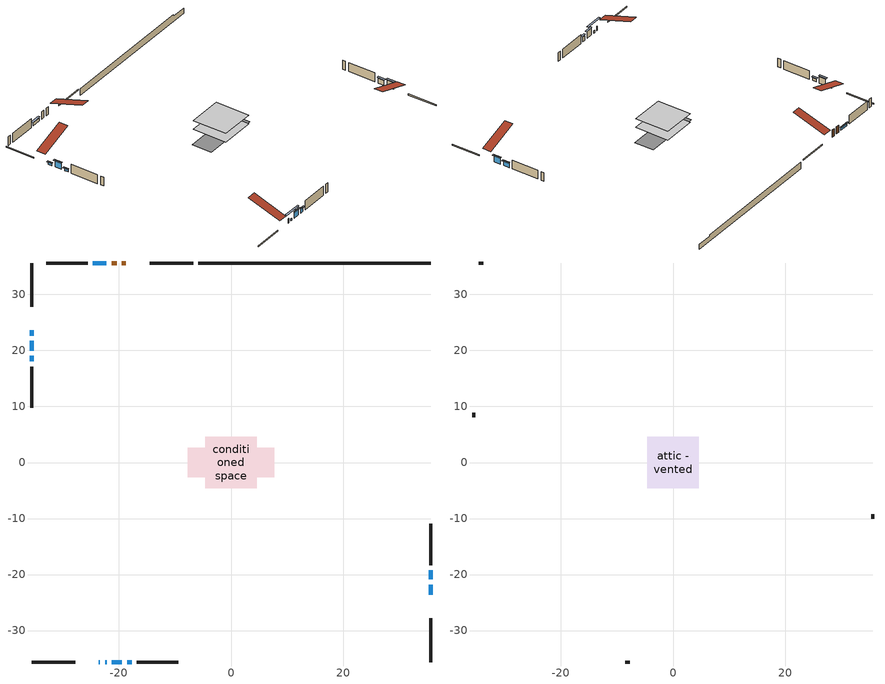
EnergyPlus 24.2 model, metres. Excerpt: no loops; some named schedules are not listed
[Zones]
conditioned space
 floor adiabatic (AdiabaticFloorConstruction): -4.61,-4.61 -4.61,4.61 4.61,4.61 4.61,-4.61 z0.61
 floor foundation (Slab1 construction): -7.71,-2.65 -7.71,2.65 7.71,2.65 7.71,-2.65 z-1.22
 wall outside (RimJoist1 construction): -6.77,35.61 -14.55,35.61 / -35.61,-35.61 -27.84,-35.61 / -35.61,35.61 -35.61,27.84 / 35.61,-35.61 35.61,-27.84 z0.61:0.91
 wall outside (AdiabaticWallConstruction 1): -18.77,35.61 -19.51,35.61 / -20.43,35.61 -21.3,35.61 z0.61:2.64
 wall outside (AdiabaticWallConstruction): -23.62,-35.61 -23.41,-35.61 z0.61:1.83; -35.61,23.62 -35.61,22.65 / -22.48,-35.61 -22.17,-35.61 z0.61:1.22; -35.61,21.72 -35.61,19.99 / -21.25,-35.61 -19.47,-35.61 z0.61:2.44; 35.61,-23.61 35.61,-21.78 z0.61:2.39; 35.61,-20.86 35.61,-19.23 / -18.54,-35.61 -17.72,-35.61 z0.61:1.93; -22.23,35.61 -24.67,35.61 z0.61:1.42; -35.61,19.06 -35.61,18.05 z0.61:1.37
 wall outside (Wall1 construction): -25.6,35.61 -32.94,35.61 / -16.8,-35.61 -9.45,-35.61 / -35.61,17.12 -35.61,9.77 / 35.61,-18.3 35.61,-10.95 z0.61:3.05
 wall foundation (FoundationWall1 construction): -5.85,35.61,-1.22 -5.85,35.61,0.61 31.46,35.61,0.61 31.46,35.61,0.14 35.61,35.61,0.14 35.61,35.61,-1.22
 window (WindowConstruction 8): -23.61,-35.61 -23.41,-35.61 z0.61:1.83
 window (WindowConstruction 6): -35.61,23.61 -35.61,22.65 z0.61:1.22
 window (WindowConstruction 7): -35.61,21.72 -35.61,19.99 z0.61:2.44
 window (WindowConstruction 9): -22.48,-35.61 -22.17,-35.61 z0.61:1.22
 window (WindowConstruction): 35.61,-23.61 35.61,-21.78 z0.61:2.39
 window (WindowConstruction 1): 35.61,-20.86 35.61,-19.23 z0.61:1.93
 window (WindowConstruction 2): -22.23,35.61 -24.67,35.61 z0.61:1.42
 window (WindowConstruction 3): -21.25,-35.61 -19.47,-35.61 z0.61:2.44
 window (WindowConstruction 4): -18.54,-35.61 -17.73,-35.61 z0.61:1.93
 window (WindowConstruction 5): -35.61,19.06 -35.61,18.05 z0.61:1.37
 door (Door): -18.77,35.61 -19.5,35.61 z0.61:2.64
 door (Door 1): -20.43,35.61 -21.3,35.61 z0.61:2.64
 ceiling adiabatic (AdiabaticFloorConstruction): 4.61,-4.61 4.61,4.61 -4.61,4.61 -4.61,-4.61 z0.61
attic - vented
 floor to conditioned space (Floor1 construction Reversed): -4.61,-4.61 -4.61,4.61 4.61,4.61 4.61,-4.61 z3.05
 wall outside (Wall2 construction): -33.87,35.61 -34.68,35.61 / -8.52,-35.61 -7.71,-35.61 / -35.61,8.84 -35.61,8.04 / 35.61,-10.03 35.61,-9.22 z0.61:3.05
 roof outside (Roof1 construction): -17.84,35.61,3.05 -17.84,26.63,6.04 -15.48,26.63,6.04 -15.48,35.61,3.05; -24.54,-35.61,3.05 -24.54,-26.63,6.04 -26.91,-26.63,6.04 -26.91,-35.61,3.05; -35.61,24.54,3.05 -26.63,24.54,6.04 -26.63,26.91,6.04 -35.61,26.91,3.05; 35.61,-24.54,3.05 26.63,-24.54,6.04 26.63,-26.91,6.04 35.61,-26.91,3.05
shading: -35.61,22.45 -35.61,23.81 -36.02,23.81 -36.02,22.45 z1.42; -35.61,19.79 -35.61,21.92 -36.02,21.92 -36.02,19.79 z2.64; -19.85,-35.61 -24.81,-35.61 -24.81,-36.02 -19.85,-36.02 z3.55; 35.61,-21.58 35.61,-23.81 36.02,-23.81 36.02,-21.58 z2.59; 35.61,-19.03 35.61,-21.06 36.02,-21.06 36.02,-19.03 z2.13; -24.87,35.61 -22.03,35.61 -22.03,36.02 -24.87,36.02 z1.62; -19.27,-35.61 -21.45,-35.61 -21.45,-36.02 -19.27,-36.02 z2.64; -17.52,-35.61 -18.74,-35.61 -18.74,-36.02 -17.52,-36.02 z2.13; -35.61,17.85 -35.61,19.26 -36.02,19.26 -36.02,17.85 z1.57
[Building]
Building 1: Terrain=Suburbs
[Site:Location]
Toronto City Centre_ON: Latitude {deg}=43.63; Longitude {deg}=-79.39; Time Zone {hr}=-5; Elevation {m}=77; Keep Site Location Information=Yes
[Site:GroundTemperature:Shallow]
5.01852, 3.26908, 3.12898, 3.95918, 7.29196, 10.6092, 13.4851, 15.3069, 15.4617, 13.9799, 11.1774, 7.9619
[Site:WaterMainsTemperature]
Calculation Method=Schedule; Temperature Schedule=mains temperature schedule
[Material] Roughness=Rough; Thermal Absorptance=0.9
Name | Thickness {m} | Conductivity {W/m-K} | Density {kg/m3} | Specific Heat {J/kg-K} | Solar Absorptance | Visible Absorptance
asphalt or fiberglass shingles | 0.00635 | 0.162714 | 1121.4 | 1465.45 | 0.4 | 0.4
ceiling loosefill ins | 0.169333 | 0.0480833 | 16.02 | 1046.75 | 0.7 | 0.7
ceiling stud and cavity | 0.1397 | 0.251862 | 65.682 | 1177.47 | 0.7 | 0.7
concrete 4.0 in. | 0.1016 | 1.803125 | 2242.8 | 837.4 | 0.7 | 0.7
concrete 8.0 in. | 0.2032 | 1.803125 | 2242.8 | 837.4 | 0.7 | 0.7
door material | 0.04445 | 0.188738 | 512.64 | 1214.23 | 0.7 | 0.7
exterior vertical ins | 0.00838945 | 0.029427 | 32.04 | 1214.23 | 0.7 | 0.7
floor covering | 0.0127 | 0.0433444 | 54.468 | 1339.84 | 0.6 | 0.6
floor rigid ins; wall rigid ins | 0.512978 | 0.029427 | 32.04 | 1214.23 | 0.7 | 0.7
floor stud and cavity | 0.1397 | 1.75129 | 37.0049 | 1207.88 | 0.7 | 0.7
furniture material conditioned space 1 | 0.1524 | 0.115458 | 640.8 | 1214.23 | 0.6 | 0.6
gypsum board | 0.0127 | 0.160291 | 801 | 837.4 | 0.6 | 0.6
gypsum board 1 | 0.0127 | 0.160291 | 801 | 837.4 | 0.7 | 0.7
osb sheathing 0.5 in. | 0.0127 | 0.115458 | 512.64 | 1214.23 | 0.7 | 0.7
osb sheathing 0.75 in. | 0.01905 | 0.115458 | 512.64 | 1214.23 | 0.7 | 0.7
rim joist stud and cavity | 0.0508 | 0.177588 | 50.32683 | 1063.81 | 0.6 | 0.6
wall stud and cavity | 0.1397 | 0.111745 | 139.0536 | 1170.24 | 0.7 | 0.7
wall stud and cavity 1 | 0.0889 | 6.9971 | 50.32683 | 1063.81 | 0.6 | 0.6
wall stud and cavity 2 | 0.0889 | 0.380278 | 52.3479 | 1209.89 | 0.7 | 0.7
wall stud and cavity 3 | 0.0889 | 0.391764 | 83.0341 | 1211.67 | 0.7 | 0.7
wood siding | 0.0254 | 0.102417 | 544.68 | 1172.36 | 0.4 | 0.4
wood siding 1 | 0.00254 | 0.102417 | 544.68 | 1172.36 | 0.4 | 0.4
wood siding 2; wood siding 3; wood siding 4 | 0.0254 | 0.102417 | 544.68 | 1172.36 | 0.7 | 0.7
[WindowMaterial:SimpleGlazingSystem]
Name | U-Factor {W/m2-K} | Solar Heat Gain Coefficient
WindowMaterial | 2.06622 | 0.65
WindowMaterial 1 | 2.20647 | 0.6
WindowMaterial 2 | 2.94461 | 0.64
WindowMaterial 3 | 2.887263 | 0.7
WindowMaterial 4 | 2.941204 | 0.65
WindowMaterial 5 | 2.95653 | 0.63
WindowMaterial 6 | 2.97584 | 0.61
WindowMaterial 7 | 2.88953 | 0.69
WindowMaterial 8 | 6.93965 | 0.69
WindowMaterial 9 | 3.06555 | 0.49
[Construction]
AdiabaticFloorConstruction: floor stud and cavity, floor rigid ins, osb sheathing 0.75 in., floor covering
AdiabaticWallConstruction: wood siding 3, wall rigid ins, wall stud and cavity 2, gypsum board
AdiabaticWallConstruction 1: wood siding 4, wall rigid ins, wall stud and cavity 2, gypsum board
Door; Door 1: door material
Floor1 construction Reversed: gypsum board, ceiling stud and cavity, ceiling loosefill ins
FoundationWall1 construction: concrete 8.0 in., gypsum board 1
furniture construction conditioned space 1: furniture material conditioned space 1
PartitionWallConstruction: gypsum board, wall stud and cavity 3, gypsum board
RimJoist1 construction: wood siding 2, rim joist stud and cavity
Roof1 construction: asphalt or fiberglass shingles
Slab1 construction: concrete 4.0 in.
Wall1 construction: wood siding, osb sheathing 0.5 in., wall stud and cavity, gypsum board
Wall2 construction: wood siding 1, wall stud and cavity 1
WindowConstruction: WindowMaterial
WindowConstruction 1: WindowMaterial 1
WindowConstruction 2: WindowMaterial 2
WindowConstruction 3: WindowMaterial 3
WindowConstruction 4: WindowMaterial 4
WindowConstruction 5: WindowMaterial 5
WindowConstruction 6: WindowMaterial 6
WindowConstruction 7: WindowMaterial 7
WindowConstruction 8: WindowMaterial 8
WindowConstruction 9: WindowMaterial 9
[Zone] Multiplier=1; Part of Total Floor Area=Yes
Name | Volume {m3}
attic - vented | 41.237
conditioned space | 350.1
[Space]
Name | Zone | Volume {m3}
attic - vented 1 | attic - vented | 41.237
conditioned space 1 | conditioned space | 350.1
[ZoneInfiltration:EffectiveLeakageArea]
infil attic - vented 1: Zone or Space=attic - vented 1; Schedule=Always On Discrete; Effective Air Leakage Area {cm2}=3575.16; Stack Coefficient=0.0003776; Wind Coefficient=1.31291e-05
[ZoneMixing]
whole house fan mix: Zone or Space=attic - vented; Schedule=Always On Continuous; Design Flow Rate Calculation Method=Flow/Zone; Design Flow Rate {m3/s}=0; Source Zone or Space=conditioned space
[SurfaceProperty:ExposedFoundationPerimeter]
Slab1: Exposed Perimeter Calculation Method=TotalExposedPerimeter; Total Exposed Perimeter {m}=41.454
[InternalMass] Zone or ZoneList=conditioned space; Space or SpaceList=conditioned space 1
Name | Construction | Surface Area {m2}
furniture mass conditioned space 1 | furniture construction conditioned space 1 | 66.6802
partition wall mass | PartitionWallConstruction | 166.701
[Lights]
interior lighting: Zone or ZoneList or Space or SpaceList=conditioned space 1; Schedule=interior lighting schedule; Design Level Calculation Method=LightingLevel; Lighting Level {W}=343.2; Return Air Fraction=0; Fraction Radiant=0.6; Fraction Visible=0.2; Fraction Replaceable=1
[People]
occupants: Zone or ZoneList or Space or SpaceList=conditioned space 1; Number of People Schedule=occupants schedule; Number of People Calculation Method=People; Number of People=3; Fraction Radiant=0.314171; Sensible Heat Fraction=0.56303; Activity Level Schedule=occupants activity schedule; Carbon Dioxide Generation Rate {m3/s-W}=0; Enable ASHRAE 55 Comfort Warnings=No; Mean Radiant Temperature Calculation Type=EnclosureAveraged
[ElectricEquipment] Zone or ZoneList or Space or SpaceList=conditioned space 1; Design Level Calculation Method=EquipmentLevel
Name | Schedule | Design Level {W} | Fraction Latent | Fraction Radiant | Fraction Lost
clothes dryer | clothes dryer schedule | 140.772 | 0.015 | 0.081 | 0.85
clothes washer | clothes washer schedule | 32.1985 | 0.03 | 0.162 | 0.7
cooking range | cooking range schedule | 215.147 | 0.08 | 0.432 | 0.2
dishwasher | dishwasher schedule | 66.8632 | 0.3 | 0.18 | 0.4
fridge | fridge schedule | 72.9452 | 0 | 0.6 | 0
mech vent house fan | mech vent house fan schedule | 0 | 0 | 0 | 1
mech vent house fan cfis | mech vent house fan cfis schedule | 0 | 0 | 0 | 0
misc plug loads | misc plug loads schedule | 494.7 | 0.045 | 0.513 | 0.1
whole house fan | Always On Discrete | 0 | 0 | 0 | 1
[OtherEquipment] Zone or ZoneList or Space or SpaceList=conditioned space 1; Design Level Calculation Method=EquipmentLevel
Name | Fuel Type | Schedule | Design Level {W} | Fraction Latent | Fraction Radiant | Fraction Lost
clothes dryer 1 | Electricity | clothes dryer schedule | 0 | 0.015 | 0.081 | 0.85
cooking range 1 | Electricity | cooking range schedule | 0 | 0.08 | 0.432 | 0.2
general water use latent | None | general water use schedule | 62.594 | 1 | 0 | 0
general water use sensible | None | general water use schedule | -61.6891 | 0 | 0.6 | 0
mech vent house fan latent load | None | Always On Discrete | 0 | 1 | 0 | 0
mech vent house fan sensible load | None | Always On Discrete | 0 | 0 | 0 | 0
water heater energy adjustment1 | Propane | Always On Discrete | 0.01 | 0 | 0 | 1
[ZoneInfiltration:DesignFlowRate] Zone or ZoneList or Space or SpaceList=conditioned space 1; Schedule=Always On Discrete; Design Flow Rate Calculation Method=Flow/Zone; Design Flow Rate {m3/s}=0
infil flow; natural vent flow; whole house fan flow
[AvailabilityManager:Scheduled]
central ac and furnace airloop Availability Manager: Schedule=Always On Discrete
[Foundation:Kiva]
Foundation Kiva 1: Initial Indoor Air Temperature {C}=18; Wall Height Above Grade {m}=0.609996; Wall Depth Below Slab {m}=0.2032; Custom Block Material Name 1=exterior vertical ins; Custom Block Depth 1 {m}=1.82999; Custom Block X Position 1 {m}=0.2159; Custom Block Z Position 1 {m}=0
[Foundation:Kiva:Settings]
Soil Conductivity {W/m-K}=0.849921; Soil Density {kg/m3}=1842.3; Soil Specific Heat {J/kg-K}=418.7; Ground Solar Absorptivity=0.9; Ground Thermal Absorptivity=0.9; Ground Surface Roughness {m}=0.03; Far-Field Width {m}=40; Deep-Ground Boundary Condition=ZeroFlux; Deep-Ground Depth {m}=40; Minimum Cell Dimension {m}=0.2; Maximum Cell Growth Coefficient=3; Simulation Timestep=Timestep
[Exterior:Lights]
exterior lighting: Schedule=exterior lighting schedule; Design Level {W}=75.6
[EnergyManagementSystem:GlobalVariable]
central_ac_and_furnace_airloop_Fan_RTF
infil_program_Qfan
infil_program_Qinf
natural_vent_program_Qnv
natural_vent_program_Qwhf
[EnergyManagementSystem:Sensor]
Name | Output:Variable or Output:Meter Index Key | Output:Variable or Output:Meter
airflow_gain | infil flow | Infiltration Sensible Heat Gain Energy
airflow_gain_1 | natural vent flow | Infiltration Sensible Heat Gain Energy
airflow_gain_2 | whole house fan flow | Infiltration Sensible Heat Gain Energy
airflow_loss | infil flow | Infiltration Sensible Heat Loss Energy
airflow_loss_1 | natural vent flow | Infiltration Sensible Heat Loss Energy
airflow_loss_2 | whole house fan flow | Infiltration Sensible Heat Loss Energy
clg_load_cond |  | Cooling:EnergyTransfer:Zone:CONDITIONED SPACE
clg_sp_s; clg_sp_s_1 | cooling setpoint | Schedule Value
clothes_dryer_exhaust_0_sch_s | clothes dryer exhaust 0 schedule | Schedule Value
cool_season | cooling season schedule | Schedule Value
htg_load_cond |  | Heating:EnergyTransfer:Zone:CONDITIONED SPACE
htg_sp_s; htg_sp_s_1 | heating setpoint | Schedule Value
ig_ee_conv | clothes dryer | Electric Equipment Convective Heating Energy
ig_ee_conv_2 | cooking range | Electric Equipment Convective Heating Energy
ig_ee_conv_4 | fridge | Electric Equipment Convective Heating Energy
ig_ee_conv_5 | misc plug loads | Electric Equipment Convective Heating Energy
ig_ee_conv_6 | whole house fan | Electric Equipment Convective Heating Energy
ig_ee_rad | clothes dryer | Electric Equipment Radiant Heating Energy
ig_ee_rad_2 | cooking range | Electric Equipment Radiant Heating Energy
ig_ee_rad_4 | fridge | Electric Equipment Radiant Heating Energy
ig_ee_rad_5 | misc plug loads | Electric Equipment Radiant Heating Energy
ig_ee_rad_6 | whole house fan | Electric Equipment Radiant Heating Energy
ig_lgt_conv | interior lighting | Lights Convective Heating Energy
ig_lgt_rad | interior lighting | Lights Radiant Heating Energy
ig_lgt_vis | interior lighting | Lights Visible Radiation Heating Energy
ig_oe_conv | clothes dryer 1 | Other Equipment Convective Heating Energy
ig_oe_conv_1 | cooking range 1 | Other Equipment Convective Heating Energy
ig_oe_conv_2 | general water use latent | Other Equipment Convective Heating Energy
ig_oe_conv_3 | general water use sensible | Other Equipment Convective Heating Energy
ig_oe_conv_4 | water heater energy adjustment1 | Other Equipment Convective Heating Energy
ig_oe_rad | clothes dryer 1 | Other Equipment Radiant Heating Energy
ig_oe_rad_1 | cooking range 1 | Other Equipment Radiant Heating Energy
ig_oe_rad_2 | general water use latent | Other Equipment Radiant Heating Energy
ig_oe_rad_3 | general water use sensible | Other Equipment Radiant Heating Energy
ig_oe_rad_4 | water heater energy adjustment1 | Other Equipment Radiant Heating Energy
ig_ppl_conv | occupants | People Convective Heating Energy
ig_ppl_rad | occupants | People Radiant Heating Energy
im_conv | furniture mass conditioned space 1 | Surface Inside Face Convection Heat Gain Energy
im_conv_1 | partition wall mass | Surface Inside Face Convection Heat Gain Energy
im_ig | furniture mass conditioned space 1 | Surface Inside Face Internal Gains Radiation Heat Gain Energy
im_ig_1 | partition wall mass | Surface Inside Face Internal Gains Radiation Heat Gain Energy
im_lgt | furniture mass conditioned space 1 | Surface Inside Face Lights Radiation Heat Gain Energy
im_lgt_1 | partition wall mass | Surface Inside Face Lights Radiation Heat Gain Energy
im_sol | furniture mass conditioned space 1 | Surface Inside Face Solar Radiation Heat Gain Energy
im_sol_1 | partition wall mass | Surface Inside Face Solar Radiation Heat Gain Energy
im_surf | furniture mass conditioned space 1 | Surface Inside Face Net Surface Thermal Radiation Heat Gain Energy
im_surf_1 | partition wall mass | Surface Inside Face Net Surface Thermal Radiation Heat Gain Energy
mv_conv | mech vent house fan | Electric Equipment Convective Heating Energy
mv_conv_1 | mech vent house fan cfis | Electric Equipment Convective Heating Energy
mv_conv_2 | mech vent house fan latent load | Other Equipment Convective Heating Energy
mv_conv_3 | mech vent house fan sensible load | Other Equipment Convective Heating Energy
mv_rad | mech vent house fan | Electric Equipment Radiant Heating Energy
mv_rad_1 | mech vent house fan cfis | Electric Equipment Radiant Heating Energy
mv_rad_2 | mech vent house fan latent load | Other Equipment Radiant Heating Energy
mv_rad_3 | mech vent house fan sensible load | Other Equipment Radiant Heating Energy
natural_vent_s | natural vent schedule | Schedule Value
out_pb_s |  | Site Outdoor Air Barometric Pressure
out_wt_s |  | Site Outdoor Air Humidity Ratio
site_vw_s |  | Site Wind Speed
ss_back_out | Window1 | Surface Window Shortwave from Zone Back Out Window Heat Transfer Rate
ss_back_out_1 | Window10 | Surface Window Shortwave from Zone Back Out Window Heat Transfer Rate
ss_back_out_2 | Window11 | Surface Window Shortwave from Zone Back Out Window Heat Transfer Rate
ss_back_out_3 | Window12 | Surface Window Shortwave from Zone Back Out Window Heat Transfer Rate
ss_back_out_4 | Window2 | Surface Window Shortwave from Zone Back Out Window Heat Transfer Rate
ss_back_out_5 | Window3 | Surface Window Shortwave from Zone Back Out Window Heat Transfer Rate
ss_back_out_6 | Window5 | Surface Window Shortwave from Zone Back Out Window Heat Transfer Rate
ss_back_out_7 | Window7 | Surface Window Shortwave from Zone Back Out Window Heat Transfer Rate
ss_back_out_8 | Window8 | Surface Window Shortwave from Zone Back Out Window Heat Transfer Rate
ss_back_out_9 | Window9 | Surface Window Shortwave from Zone Back Out Window Heat Transfer Rate
ss_conv | Door1 | Surface Inside Face Convection Heat Gain Energy
ss_conv_1 | Door2 | Surface Inside Face Convection Heat Gain Energy
ss_conv_10 | Window8 | Surface Inside Face Convection Heat Gain Energy
ss_conv_11 | Window9 | Surface Inside Face Convection Heat Gain Energy
ss_conv_2 | Window1 | Surface Inside Face Convection Heat Gain Energy
ss_conv_3 | Window10 | Surface Inside Face Convection Heat Gain Energy
ss_conv_4 | Window11 | Surface Inside Face Convection Heat Gain Energy
ss_conv_5 | Window12 | Surface Inside Face Convection Heat Gain Energy
ss_conv_6 | Window2 | Surface Inside Face Convection Heat Gain Energy
ss_conv_7 | Window3 | Surface Inside Face Convection Heat Gain Energy
ss_conv_8 | Window5 | Surface Inside Face Convection Heat Gain Energy
ss_conv_9 | Window7 | Surface Inside Face Convection Heat Gain Energy
ss_ig | Door1 | Surface Inside Face Internal Gains Radiation Heat Gain Energy
ss_ig_1 | Door2 | Surface Inside Face Internal Gains Radiation Heat Gain Energy
ss_ig_10 | Window8 | Surface Inside Face Internal Gains Radiation Heat Gain Energy
ss_ig_11 | Window9 | Surface Inside Face Internal Gains Radiation Heat Gain Energy
ss_ig_2 | Window1 | Surface Inside Face Internal Gains Radiation Heat Gain Energy
ss_ig_3 | Window10 | Surface Inside Face Internal Gains Radiation Heat Gain Energy
ss_ig_4 | Window11 | Surface Inside Face Internal Gains Radiation Heat Gain Energy
ss_ig_5 | Window12 | Surface Inside Face Internal Gains Radiation Heat Gain Energy
ss_ig_6 | Window2 | Surface Inside Face Internal Gains Radiation Heat Gain Energy
ss_ig_7 | Window3 | Surface Inside Face Internal Gains Radiation Heat Gain Energy
ss_ig_8 | Window5 | Surface Inside Face Internal Gains Radiation Heat Gain Energy
ss_ig_9 | Window7 | Surface Inside Face Internal Gains Radiation Heat Gain Energy
ss_lgt | Door1 | Surface Inside Face Lights Radiation Heat Gain Energy
ss_lgt_1 | Door2 | Surface Inside Face Lights Radiation Heat Gain Energy
ss_sol | Door1 | Surface Inside Face Solar Radiation Heat Gain Energy
ss_sol_1 | Door2 | Surface Inside Face Solar Radiation Heat Gain Energy
ss_surf | Door1 | Surface Inside Face Net Surface Thermal Radiation Heat Gain Energy
ss_surf_1 | Door2 | Surface Inside Face Net Surface Thermal Radiation Heat Gain Energy
ss_surf_10 | Window8 | Surface Inside Face Net Surface Thermal Radiation Heat Gain Energy
ss_surf_11 | Window9 | Surface Inside Face Net Surface Thermal Radiation Heat Gain Energy
ss_surf_2 | Window1 | Surface Inside Face Net Surface Thermal Radiation Heat Gain Energy
ss_surf_3 | Window10 | Surface Inside Face Net Surface Thermal Radiation Heat Gain Energy
ss_surf_4 | Window11 | Surface Inside Face Net Surface Thermal Radiation Heat Gain Energy
ss_surf_5 | Window12 | Surface Inside Face Net Surface Thermal Radiation Heat Gain Energy
ss_surf_6 | Window2 | Surface Inside Face Net Surface Thermal Radiation Heat Gain Energy
ss_surf_7 | Window3 | Surface Inside Face Net Surface Thermal Radiation Heat Gain Energy
ss_surf_8 | Window5 | Surface Inside Face Net Surface Thermal Radiation Heat Gain Energy
ss_surf_9 | Window7 | Surface Inside Face Net Surface Thermal Radiation Heat Gain Energy
ss_trans_in | Window1 | Surface Window Transmitted Solar Radiation Rate
ss_trans_in_1 | Window10 | Surface Window Transmitted Solar Radiation Rate
ss_trans_in_2 | Window11 | Surface Window Transmitted Solar Radiation Rate
ss_trans_in_3 | Window12 | Surface Window Transmitted Solar Radiation Rate
ss_trans_in_4 | Window2 | Surface Window Transmitted Solar Radiation Rate
ss_trans_in_5 | Window3 | Surface Window Transmitted Solar Radiation Rate
ss_trans_in_6 | Window5 | Surface Window Transmitted Solar Radiation Rate
ss_trans_in_7 | Window7 | Surface Window Transmitted Solar Radiation Rate
ss_trans_in_8 | Window8 | Surface Window Transmitted Solar Radiation Rate
ss_trans_in_9 | Window9 | Surface Window Transmitted Solar Radiation Rate
ss_trans_out | Window1 | Surface Inside Face Initial Transmitted Diffuse Transmitted Out Window Solar Radiation Rate
ss_trans_out_1 | Window10 | Surface Inside Face Initial Transmitted Diffuse Transmitted Out Window Solar Radiation Rate
ss_trans_out_2 | Window11 | Surface Inside Face Initial Transmitted Diffuse Transmitted Out Window Solar Radiation Rate
ss_trans_out_3 | Window12 | Surface Inside Face Initial Transmitted Diffuse Transmitted Out Window Solar Radiation Rate
ss_trans_out_4 | Window2 | Surface Inside Face Initial Transmitted Diffuse Transmitted Out Window Solar Radiation Rate
ss_trans_out_5 | Window3 | Surface Inside Face Initial Transmitted Diffuse Transmitted Out Window Solar Radiation Rate
ss_trans_out_6 | Window5 | Surface Inside Face Initial Transmitted Diffuse Transmitted Out Window Solar Radiation Rate
ss_trans_out_7 | Window7 | Surface Inside Face Initial Transmitted Diffuse Transmitted Out Window Solar Radiation Rate
ss_trans_out_8 | Window8 | Surface Inside Face Initial Transmitted Diffuse Transmitted Out Window Solar Radiation Rate
ss_trans_out_9 | Window9 | Surface Inside Face Initial Transmitted Diffuse Transmitted Out Window Solar Radiation Rate
s_conv | Floor1 | Surface Inside Face Convection Heat Gain Energy
s_conv_1 | FoundationWall1 | Surface Inside Face Convection Heat Gain Energy
s_conv_10 | Wall1:180 | Surface Inside Face Convection Heat Gain Energy
s_conv_11 | Wall1:270 | Surface Inside Face Convection Heat Gain Energy
s_conv_12 | Wall1:90 | Surface Inside Face Convection Heat Gain Energy
s_conv_2 | inferred conditioned ceiling | Surface Inside Face Convection Heat Gain Energy
s_conv_3 | inferred conditioned floor | Surface Inside Face Convection Heat Gain Energy
s_conv_4 | RimJoist1:0 | Surface Inside Face Convection Heat Gain Energy
s_conv_5 | RimJoist1:180 | Surface Inside Face Convection Heat Gain Energy
s_conv_6 | RimJoist1:270 | Surface Inside Face Convection Heat Gain Energy
s_conv_7 | RimJoist1:90 | Surface Inside Face Convection Heat Gain Energy
s_conv_8 | Slab1 | Surface Inside Face Convection Heat Gain Energy
s_conv_9 | Wall1:0 | Surface Inside Face Convection Heat Gain Energy
s_ig | Floor1 | Surface Inside Face Internal Gains Radiation Heat Gain Energy
s_ig_1 | FoundationWall1 | Surface Inside Face Internal Gains Radiation Heat Gain Energy
s_ig_10 | Wall1:180 | Surface Inside Face Internal Gains Radiation Heat Gain Energy
s_ig_11 | Wall1:270 | Surface Inside Face Internal Gains Radiation Heat Gain Energy
s_ig_12 | Wall1:90 | Surface Inside Face Internal Gains Radiation Heat Gain Energy
s_ig_2 | inferred conditioned ceiling | Surface Inside Face Internal Gains Radiation Heat Gain Energy
s_ig_3 | inferred conditioned floor | Surface Inside Face Internal Gains Radiation Heat Gain Energy
s_ig_4 | RimJoist1:0 | Surface Inside Face Internal Gains Radiation Heat Gain Energy
s_ig_5 | RimJoist1:180 | Surface Inside Face Internal Gains Radiation Heat Gain Energy
s_ig_6 | RimJoist1:270 | Surface Inside Face Internal Gains Radiation Heat Gain Energy
s_ig_7 | RimJoist1:90 | Surface Inside Face Internal Gains Radiation Heat Gain Energy
s_ig_8 | Slab1 | Surface Inside Face Internal Gains Radiation Heat Gain Energy
s_ig_9 | Wall1:0 | Surface Inside Face Internal Gains Radiation Heat Gain Energy
s_lgt | Floor1 | Surface Inside Face Lights Radiation Heat Gain Energy
s_lgt_1 | FoundationWall1 | Surface Inside Face Lights Radiation Heat Gain Energy
s_lgt_10 | Wall1:180 | Surface Inside Face Lights Radiation Heat Gain Energy
s_lgt_11 | Wall1:270 | Surface Inside Face Lights Radiation Heat Gain Energy
s_lgt_12 | Wall1:90 | Surface Inside Face Lights Radiation Heat Gain Energy
